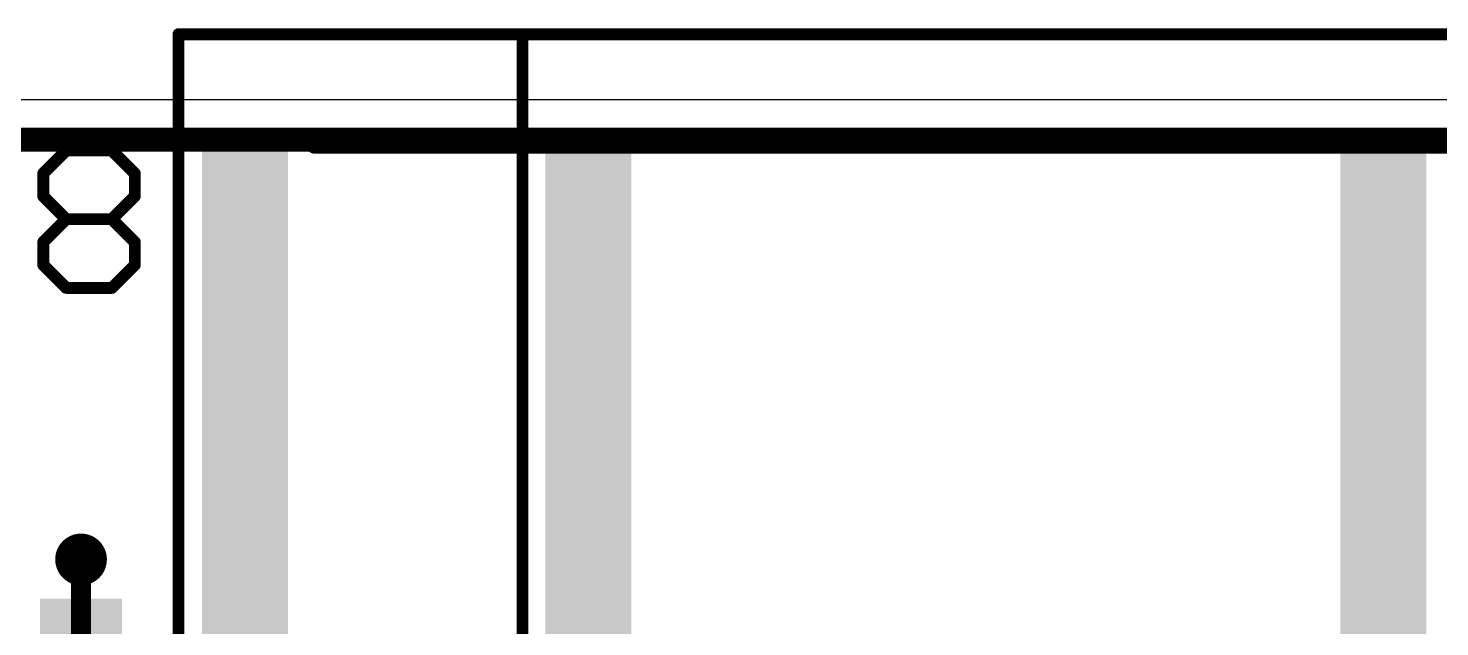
# Model space of a CAD drawing. Extents: x -18 to 144, y -21 to 125.
# Drawn here: x 34.89 to 52.92, y 98.68 to 106.32 of the extents above; entities that cross this region are included whole.
import ezdxf

# ---------------------------------------------------------------- set-up
doc = ezdxf.new("R2010")
doc.units = 0
for name, color, linetype in [('1', 251, 'CONTINUOUS'), ('16', 175, 'CONTINUOUS'), ('18', 82, 'CONTINUOUS'), ('2', 82, 'CONTINUOUS'), ('20', 7, 'CONTINUOUS'), ('21', 253, 'CONTINUOUS'), ('22', 251, 'CONTINUOUS')]:
    doc.layers.add(name, color=color, linetype=linetype)

# ---------------------------------------------------------------- blocks, each defined once
blk = doc.blocks.new('RECT')
blk.add_solid([(-0.5, -0.5), (0.5, -0.5), (-0.5, 0.5), (0.5, 0.5)])
blk = doc.blocks.new('ROUNDV')
at = {"const_width": 0.5}
blk.add_lwpolyline([(0, -0.25, 1), (0, 0.25, 1), (0, -0.25)], format="xyb", dxfattribs=at)

msp = doc.modelspace()

# ---------------------------------------------------------------- linework, layer by layer
at = {"layer": '1', "const_width": 0.254}
msp.add_lwpolyline([(35.56, 98.54), (35.56, 99.5426)], dxfattribs=at)
at = {"layer": '1', "const_width": 0.127}
msp.add_lwpolyline([(35.6235, 99.5426, 1), (35.4965, 99.5426)], format="xyb", dxfattribs=at)
at = {"layer": '2', "const_width": 0.3048}
msp.add_lwpolyline([(0.508, 104.902), (97.282, 104.902)], dxfattribs=at)
at = {"layer": '20'}
msp.add_line((97.79, 105.41), (0, 105.41), dxfattribs=at)
at = {"layer": '21', "const_width": 0.1524}
for points in [[(53.0352, 106.2482), (36.8046, 106.2482)], [(36.8046, 106.2482), (36.8046, 94.8182)], [(35.0774, 104.4714), (35.3697, 104.7638)], [(35.3697, 104.7638), (35.9544, 104.7638)], [(35.9544, 104.7638), (36.2468, 104.4714)], [(51.3334, 104.8004), (38.5318, 104.8004)], [(35.0774, 104.1791), (35.0774, 104.4714)], [(36.2468, 104.4714), (36.2468, 104.1791)], [(35.3697, 103.8867), (35.0774, 104.1791)], [(36.2468, 104.1791), (35.9544, 103.8867)], [(35.0774, 103.5944), (35.3697, 103.8867)], [(35.3697, 103.8867), (35.9544, 103.8867)], [(35.9544, 103.8867), (36.2468, 103.5944)], [(35.0774, 103.302), (35.0774, 103.5944)], [(36.2468, 103.5944), (36.2468, 103.302)], [(35.3697, 103.0097), (35.0774, 103.302)], [(36.2468, 103.302), (35.9544, 103.0097)], [(35.9544, 103.0097), (35.3697, 103.0097)]]:
    msp.add_lwpolyline(points, dxfattribs=at)
at = {"layer": '21', "const_width": 0.0762}
for points in [[(36.8046, 106.2863, 1), (36.8046, 106.2101)], [(36.8427, 106.2482, 1), (36.7665, 106.2482)], [(35.3697, 104.8019, 1), (35.3697, 104.7257)], [(35.3967, 104.7369, 1), (35.3428, 104.7907)], [(35.9814, 104.7907, 1), (35.9275, 104.7369)], [(35.9544, 104.7257, 1), (35.9544, 104.8019)], [(38.5318, 104.8385, 1), (38.5318, 104.7623)], [(51.3334, 104.7623, 1), (51.3334, 104.8385)], [(35.1155, 104.4714, 1), (35.0393, 104.4714)], [(35.0505, 104.4984, 1), (35.1043, 104.4445)], [(36.2849, 104.4714, 1), (36.2087, 104.4714)], [(36.2199, 104.4445, 1), (36.2737, 104.4984)], [(35.0393, 104.1791, 1), (35.1155, 104.1791)], [(35.1043, 104.206, 1), (35.0505, 104.1522)], [(36.2087, 104.1791, 1), (36.2849, 104.1791)], [(36.2737, 104.1522, 1), (36.2199, 104.206)], [(35.3697, 103.9248, 1), (35.3697, 103.8486)], [(35.3967, 103.8598, 1), (35.3428, 103.9137)], [(35.3428, 103.8598, 1), (35.3967, 103.9137)], [(35.9814, 103.9137, 1), (35.9275, 103.8598)], [(35.9275, 103.9137, 1), (35.9814, 103.8598)], [(35.9544, 103.8486, 1), (35.9544, 103.9248)], [(35.1155, 103.5944, 1), (35.0393, 103.5944)], [(35.0505, 103.6213, 1), (35.1043, 103.5675)], [(36.2849, 103.5944, 1), (36.2087, 103.5944)], [(36.2199, 103.5675, 1), (36.2737, 103.6213)], [(35.1043, 103.329, 1), (35.0505, 103.2751)], [(35.0393, 103.302, 1), (35.1155, 103.302)], [(36.2087, 103.302, 1), (36.2849, 103.302)], [(36.2737, 103.2751, 1), (36.2199, 103.329)], [(35.3697, 103.0478, 1), (35.3697, 102.9716)], [(35.3428, 102.9828, 1), (35.3967, 103.0366)], [(35.9275, 103.0366, 1), (35.9814, 102.9828)], [(35.9544, 102.9716, 1), (35.9544, 103.0478)]]:
    msp.add_lwpolyline(points, format="xyb", dxfattribs=at)
at = {"layer": '22', "const_width": 0.1524}
for points in [[(41.1988, 106.2482), (57.4294, 106.2482)], [(41.1988, 94.8182), (41.1988, 106.2482)], [(42.9006, 104.8004), (55.7022, 104.8004)]]:
    msp.add_lwpolyline(points, dxfattribs=at)
at = {"layer": '22', "const_width": 0.0762}
for points in [[(41.1988, 106.2863, 1), (41.1988, 106.2101)], [(41.2369, 106.2482, 1), (41.1607, 106.2482)], [(42.9006, 104.8385, 1), (42.9006, 104.7623)]]:
    msp.add_lwpolyline(points, format="xyb", dxfattribs=at)

# ---------------------------------------------------------------- block references
at = {"layer": '1', "xscale": 1.1, "yscale": 8.2}
for p in [(37.6541, 100.688), (52.194, 100.688)]:
    msp.add_blockref('RECT', p, dxfattribs=at)
at = {"layer": '1', "yscale": 1.05, "rotation": 90}
msp.add_blockref('RECT', (35.56, 98.54), dxfattribs=at)
at = {"layer": '16', "xscale": 1.1, "yscale": 8.2, "rotation": 180}
msp.add_blockref('RECT', (42.04, 100.688), dxfattribs=at)
at = {"layer": '18', "xscale": 0.6604, "yscale": 0.6604}
msp.add_blockref('ROUNDV', (35.56, 99.5426), dxfattribs=at)
msp.add_blockref('ROUNDV', (35.56, 99.5426), dxfattribs=at)
msp.add_blockref('ROUNDV', (35.56, 99.5426), dxfattribs=at)
msp.add_blockref('ROUNDV', (35.56, 99.5426), dxfattribs=at)

doc.saveas('drawing.dxf')
